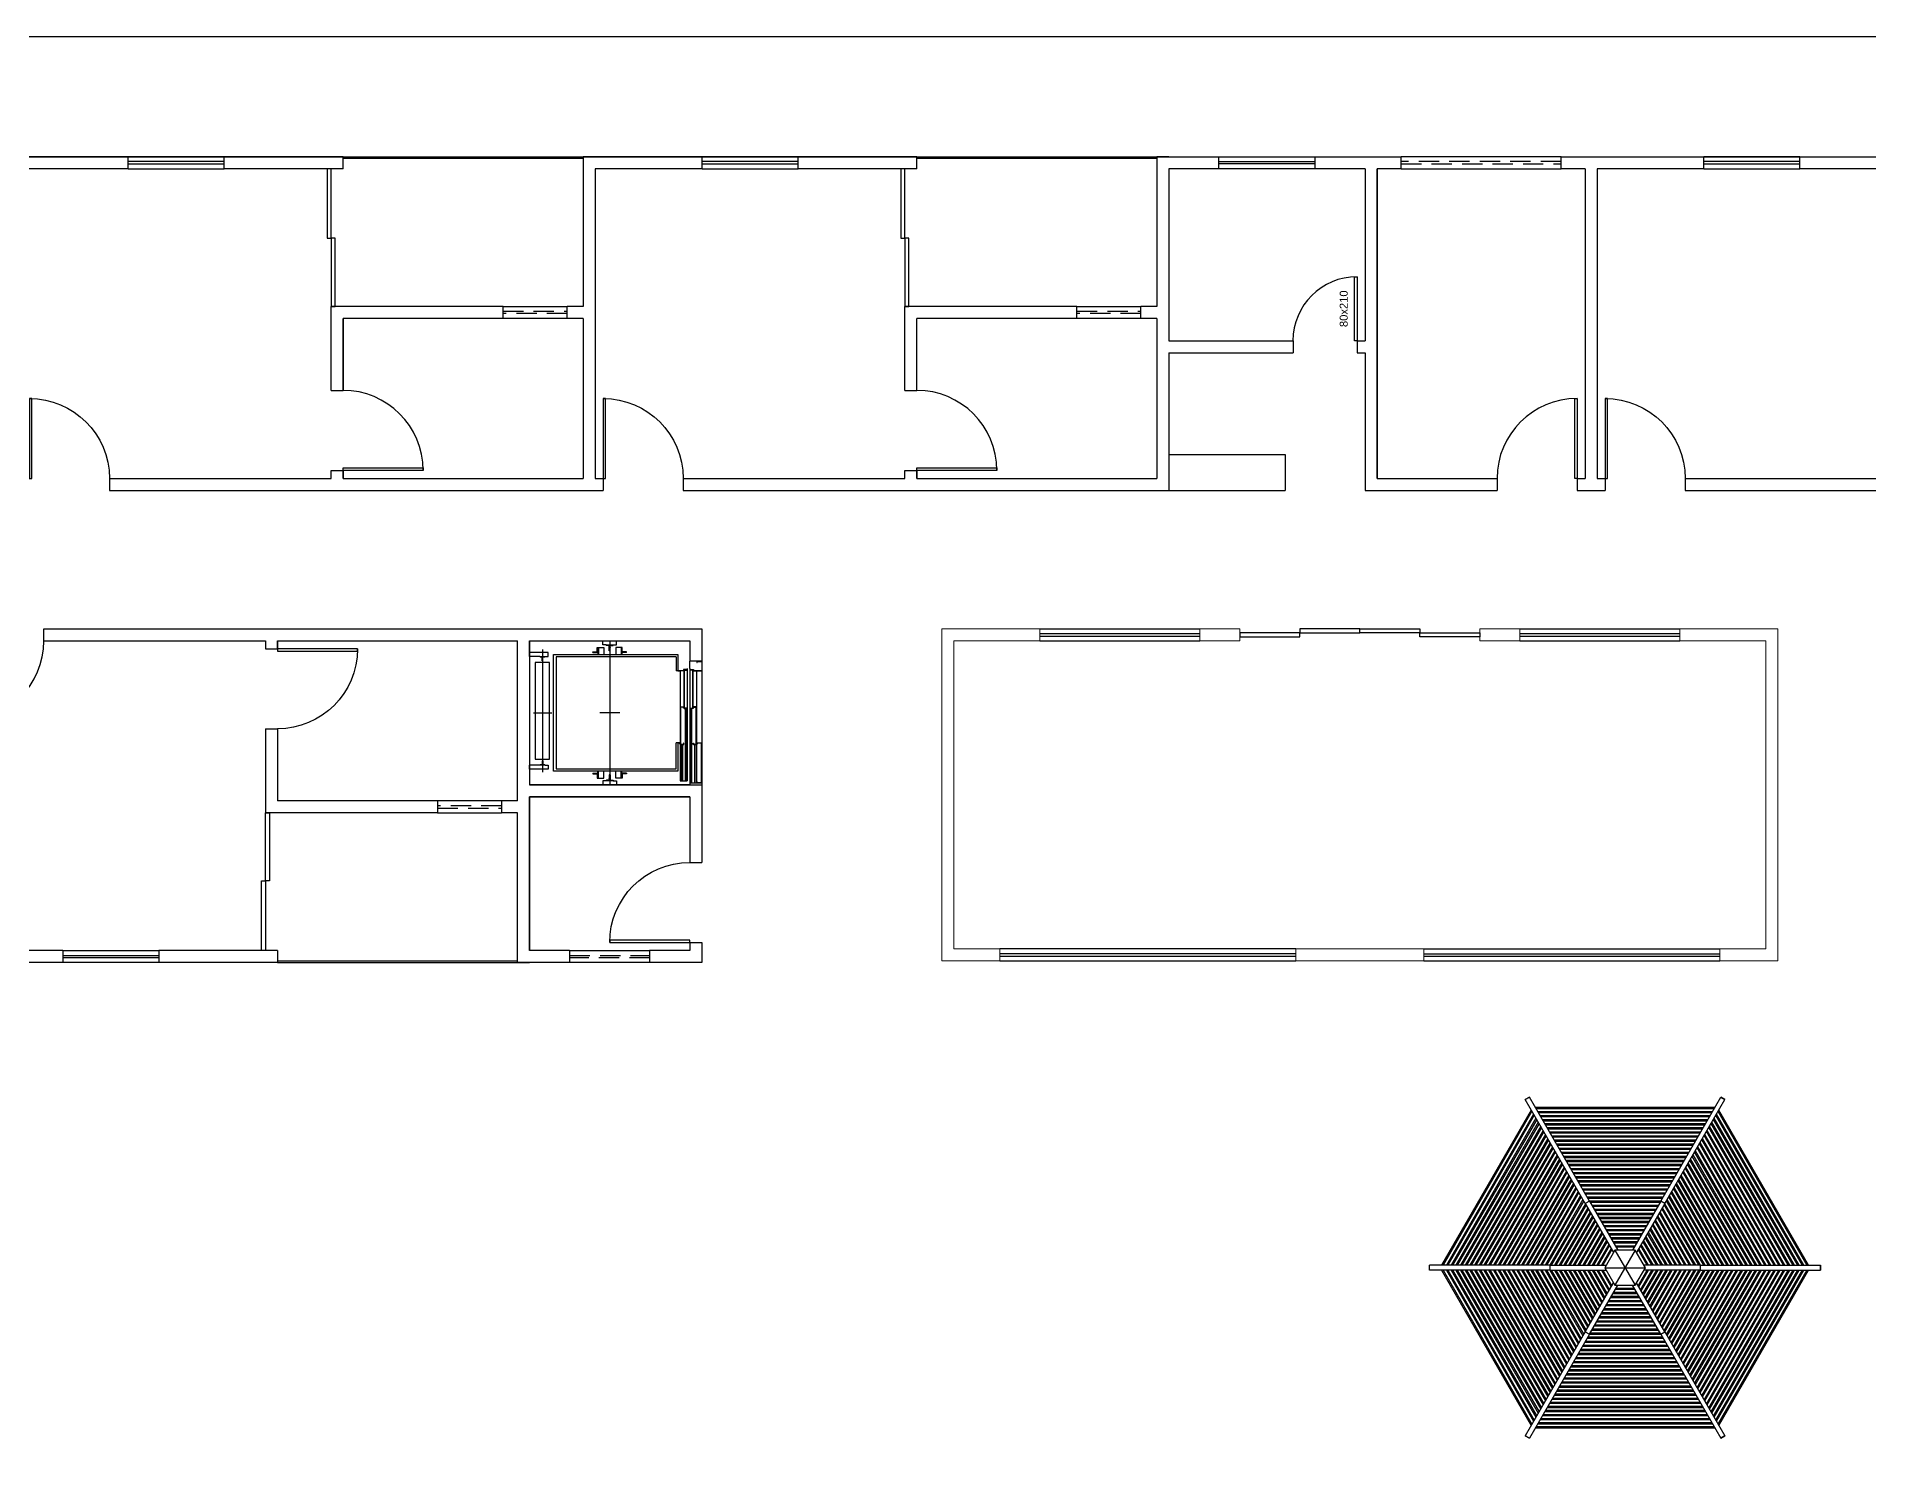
# Model space of a CAD drawing. Header units: centimetres. Extents: x 0 to 1311401, y -389375 to 85618.
# Drawn here: x 649801 to 652090, y -71863 to -70079 of the extents above; entities that cross this region are included whole.
import ezdxf
from ezdxf.enums import TextEntityAlignment as Align

# ---------------------------------------------------------------- set-up
doc = ezdxf.new("R2010")
doc.units = ezdxf.units.CM
doc.header["$LTSCALE"] = 4
for name, pattern in [('DASHED2', [9.525, 6.35, -3.175]), ('LTYPE_4', [112.5, 56.25, -56.25]), ('LTYPE_6', [168.75, 112.5, -28.125, 0, -28.125])]:
    doc.linetypes.add(name, pattern=pattern)
for name, color, linetype in [('0.1', 1, 'Continuous'), ('0.2', 2, 'Continuous'), ('0.6', 6, 'Continuous'), ('02-CONT', 2, 'Continuous'), ('08', 8, 'Continuous'), ('LIMITE-L', 7, 'Continuous')]:
    doc.layers.add(name, color=color, linetype=linetype)
doc.styles.add('2mm 1-50', font='arial.ttf', dxfattribs={"height": 0.1})

# ---------------------------------------------------------------- blocks, each defined once
blk = doc.blocks.new('1_00e-flat-4')
at = {"color": 1}
blk.add_arc((28.4, -52.3), 100, 90, 180, dxfattribs=at)
at = {"layer": '02-CONT'}
blk.add_lwpolyline([(28.4, -52.3), (25.4, -52.3), (25.4, 47.7), (28.4, 47.7)], close=True, dxfattribs=at)
blk = doc.blocks.new('80d')
blk.add_lwpolyline([(35.6, -13.7), (35.6, 66.3), (38.6, 66.3), (38.6, -13.7)], close=True)
at = {"color": 1}
blk.add_arc((38.6, -13.7), 80, 90, 180, dxfattribs=at)

msp = doc.modelspace()

# ---------------------------------------------------------------- linework, layer by layer
at = {"layer": '0.1'}
for p, q in [((650035.421, -70228.744), (649915.421, -70228.744)), ((649915.421, -70243.744), (650035.421, -70243.744)), ((650183.921, -70228.744), (650483.921, -70228.744)), ((650183.921, -70230.744), (650483.921, -70230.744)), ((650752.421, -70228.744), (650632.421, -70228.744)), ((650632.421, -70243.744), (650752.421, -70243.744)), ((650900.921, -70228.744), (651200.921, -70228.744)), ((650900.921, -70230.744), (651200.921, -70230.744)), ((651278.421, -70228.744), (651398.421, -70228.744)), ((651398.421, -70243.744), (651278.421, -70243.744)), ((651705.921, -70228.744), (651505.921, -70228.744)), ((651505.921, -70243.744), (651705.921, -70243.744)), ((652004.421, -70228.744), (651884.421, -70228.744)), ((651884.421, -70243.744), (652004.421, -70243.744)), ((650383.921, -70415.744), (650463.921, -70415.744)), ((651100.921, -70415.744), (651180.921, -70415.744)), ((650463.921, -70430.744), (650383.921, -70430.744)), ((651180.921, -70430.744), (651100.921, -70430.744)), ((651215.921, -70600.744), (651360.921, -70600.744)), ((651360.921, -70600.744), (651360.921, -70645.744)), ((651215.921, -70645.744), (651360.921, -70645.744)), ((651054.473, -70818.744), (651254.473, -70818.744)), ((651654.473, -70818.744), (651854.473, -70818.744)), ((651054.473, -70833.744), (651254.473, -70833.744)), ((651654.473, -70833.744), (651854.473, -70833.744)), ((650631.995, -70859.244), (650631.995, -71011.244)), ((650381.995, -71033.744), (650301.995, -71033.744)), ((650301.995, -71048.744), (650381.995, -71048.744)), ((649833.495, -71220.744), (649953.495, -71220.744)), ((650466.995, -71220.744), (650566.995, -71220.744)), ((651374.473, -71218.744), (651004.473, -71218.744)), ((651534.473, -71218.744), (651904.473, -71218.744)), ((649953.495, -71235.744), (649833.495, -71235.744)), ((650101.995, -71233.744), (650401.995, -71233.744)), ((650101.995, -71235.744), (650401.995, -71235.744)), ((650566.995, -71235.744), (650466.995, -71235.744)), ((651004.473, -71233.744), (651374.473, -71233.744)), ((651534.473, -71233.744), (651904.473, -71233.744)), ((651666.369, -71404.03), (651661.186, -71407.022)), ((651661.186, -71407.022), (651666.369, -71404.03)), ((651830.379, -71533.903), (651905.361, -71404.03)), ((651835.562, -71536.896), (651910.544, -71407.022)), ((651910.544, -71407.022), (651905.361, -71404.03)), ((651905.361, -71404.03), (651910.544, -71407.022)), ((651897.879, -71416.988), (651673.851, -71416.988)), ((651897.016, -71418.484), (651674.714, -71418.484)), ((652013.35, -71613.995), (651902.199, -71421.477)), ((652015.077, -71613.995), (651903.063, -71419.981))]:
    msp.add_line(p, q, dxfattribs=at)
at = {"layer": '0.1', "ltscale": 0.1}
for p, q in [((651736.168, -71536.896), (651661.186, -71407.022)), ((651741.351, -71533.903), (651666.369, -71404.03)), ((651668.667, -71419.981), (651556.653, -71613.995)), ((651669.531, -71421.477), (651558.38, -71613.995)), ((651671.604, -71425.068), (651562.527, -71613.995)), ((651672.468, -71426.564), (651564.255, -71613.995)), ((651674.542, -71430.156), (651568.402, -71613.995)), ((651675.406, -71431.652), (651570.129, -71613.995)), ((651677.479, -71435.243), (651574.276, -71613.995)), ((651678.343, -71436.739), (651576.004, -71613.995)), ((651894.942, -71422.076), (651676.788, -71422.076)), ((651894.078, -71423.572), (651677.652, -71423.572)), ((651892.005, -71427.163), (651679.725, -71427.163)), ((651891.141, -71428.659), (651680.589, -71428.659)), ((651889.068, -71432.25), (651682.662, -71432.25)), ((651888.204, -71433.747), (651683.526, -71433.747)), ((651886.131, -71437.338), (651685.599, -71437.338)), ((651995.726, -71613.995), (651893.387, -71436.739)), ((651997.454, -71613.995), (651894.251, -71435.243)), ((652001.601, -71613.995), (651896.324, -71431.652)), ((652003.328, -71613.995), (651897.188, -71430.156)), ((652007.475, -71613.995), (651899.262, -71426.564)), ((652009.203, -71613.995), (651900.126, -71425.068)), ((651680.416, -71440.33), (651580.151, -71613.995)), ((651681.28, -71441.827), (651581.878, -71613.995)), ((651683.353, -71445.418), (651586.025, -71613.995)), ((651684.217, -71446.914), (651587.753, -71613.995)), ((651686.291, -71450.505), (651591.899, -71613.995)), ((651687.154, -71452.002), (651593.627, -71613.995)), ((651689.228, -71455.593), (651597.774, -71613.995)), ((651690.092, -71457.089), (651599.502, -71613.995)), ((651885.267, -71438.834), (651686.463, -71438.834)), ((651883.193, -71442.425), (651688.537, -71442.425)), ((651882.329, -71443.922), (651689.401, -71443.922)), ((651880.256, -71447.513), (651691.474, -71447.513)), ((651879.392, -71449.009), (651692.338, -71449.009)), ((651877.319, -71452.6), (651694.411, -71452.6)), ((651876.455, -71454.096), (651695.275, -71454.096)), ((651874.382, -71457.688), (651697.348, -71457.688)), ((651873.518, -71459.184), (651698.212, -71459.184)), ((651972.228, -71613.995), (651881.638, -71457.089)), ((651973.956, -71613.995), (651882.502, -71455.593)), ((651978.103, -71613.995), (651884.576, -71452.002)), ((651979.831, -71613.995), (651885.439, -71450.505)), ((651983.977, -71613.995), (651887.513, -71446.914)), ((651985.705, -71613.995), (651888.377, -71445.418)), ((651989.852, -71613.995), (651890.45, -71441.827)), ((651991.58, -71613.995), (651891.314, -71440.33)), ((651692.165, -71460.68), (651603.648, -71613.995)), ((651693.029, -71462.176), (651605.376, -71613.995)), ((651695.102, -71465.768), (651609.523, -71613.995)), ((651695.966, -71467.264), (651611.251, -71613.995)), ((651698.039, -71470.855), (651615.397, -71613.995)), ((651698.903, -71472.351), (651617.125, -71613.995)), ((651700.977, -71475.942), (651621.272, -71613.995)), ((651701.841, -71477.439), (651622.999, -71613.995)), ((651703.914, -71481.03), (651627.146, -71613.995)), ((651704.778, -71482.526), (651628.874, -71613.995)), ((651871.444, -71462.775), (651700.286, -71462.775)), ((651870.581, -71464.271), (651701.149, -71464.271)), ((651868.507, -71467.862), (651703.223, -71467.862)), ((651867.643, -71469.359), (651704.087, -71469.359)), ((651865.57, -71472.95), (651706.16, -71472.95)), ((651864.706, -71474.446), (651707.024, -71474.446)), ((651862.633, -71478.037), (651709.097, -71478.037)), ((651861.769, -71479.534), (651709.961, -71479.534)), ((651859.696, -71483.125), (651712.034, -71483.125)), ((651942.856, -71613.995), (651866.952, -71482.526)), ((651944.584, -71613.995), (651867.816, -71481.03)), ((651948.731, -71613.995), (651869.889, -71477.439)), ((651950.458, -71613.995), (651870.753, -71475.942)), ((651954.605, -71613.995), (651872.827, -71472.351)), ((651956.333, -71613.995), (651873.691, -71470.855)), ((651960.479, -71613.995), (651875.764, -71467.264)), ((651962.207, -71613.995), (651876.628, -71465.768)), ((651966.354, -71613.995), (651878.701, -71462.176)), ((651968.082, -71613.995), (651879.565, -71460.68)), ((651706.851, -71486.117), (651633.021, -71613.995)), ((651707.715, -71487.614), (651634.748, -71613.995)), ((651709.788, -71491.205), (651638.895, -71613.995)), ((651710.652, -71492.701), (651640.623, -71613.995)), ((651712.726, -71496.292), (651644.77, -71613.995)), ((651713.589, -71497.788), (651646.497, -71613.995)), ((651715.663, -71501.38), (651650.644, -71613.995)), ((651716.527, -71502.876), (651652.372, -71613.995)), ((651858.832, -71484.621), (651712.898, -71484.621)), ((651856.758, -71488.212), (651714.972, -71488.212)), ((651855.894, -71489.708), (651715.836, -71489.708)), ((651853.821, -71493.3), (651717.909, -71493.3)), ((651852.957, -71494.796), (651718.773, -71494.796)), ((651850.884, -71498.387), (651720.846, -71498.387)), ((651850.02, -71499.883), (651721.71, -71499.883)), ((651847.947, -71503.474), (651723.783, -71503.474)), ((651847.083, -71504.971), (651724.647, -71504.971)), ((651919.358, -71613.995), (651855.203, -71502.876)), ((651921.086, -71613.995), (651856.067, -71501.38)), ((651925.233, -71613.995), (651858.141, -71497.788)), ((651926.96, -71613.995), (651859.004, -71496.292)), ((651931.107, -71613.995), (651861.078, -71492.701)), ((651932.835, -71613.995), (651861.942, -71491.205)), ((651936.982, -71613.995), (651864.015, -71487.614)), ((651938.709, -71613.995), (651864.879, -71486.117)), ((651718.6, -71506.467), (651656.518, -71613.995)), ((651719.464, -71507.963), (651658.246, -71613.995)), ((651721.537, -71511.554), (651662.393, -71613.995)), ((651722.401, -71513.051), (651664.121, -71613.995)), ((651724.475, -71516.642), (651668.267, -71613.995)), ((651725.338, -71518.138), (651669.995, -71613.995)), ((651727.412, -71521.729), (651674.142, -71613.995)), ((651728.276, -71523.226), (651675.87, -71613.995)), ((651730.349, -71526.817), (651680.016, -71613.995)), ((651731.213, -71528.313), (651681.744, -71613.995)), ((651845.009, -71508.562), (651726.721, -71508.562)), ((651844.145, -71510.058), (651727.585, -71510.058)), ((651842.072, -71513.649), (651729.658, -71513.649)), ((651841.208, -71515.146), (651730.522, -71515.146)), ((651839.135, -71518.737), (651732.595, -71518.737)), ((651838.271, -71520.233), (651733.459, -71520.233)), ((651836.198, -71523.824), (651735.532, -71523.824)), ((651835.334, -71525.32), (651736.396, -71525.32)), ((651833.26, -71528.912), (651738.47, -71528.912)), ((651889.986, -71613.995), (651840.517, -71528.313)), ((651891.714, -71613.995), (651841.381, -71526.817)), ((651895.86, -71613.995), (651843.454, -71523.226)), ((651897.588, -71613.995), (651844.318, -71521.729)), ((651901.735, -71613.995), (651846.392, -71518.138)), ((651903.463, -71613.995), (651847.255, -71516.642)), ((651907.609, -71613.995), (651849.329, -71513.051)), ((651909.337, -71613.995), (651850.193, -71511.554)), ((651913.484, -71613.995), (651852.266, -71507.963)), ((651915.212, -71613.995), (651853.13, -71506.467)), ((651733.286, -71531.904), (651685.891, -71613.995)), ((651734.15, -71533.4), (651687.619, -71613.995)), ((651736.223, -71536.992), (651691.765, -71613.995)), ((651737.087, -71538.488), (651693.493, -71613.995)), ((651739.161, -71542.079), (651697.64, -71613.995)), ((651740.025, -71543.575), (651699.367, -71613.995)), ((651742.098, -71547.166), (651703.514, -71613.995)), ((651742.962, -71548.663), (651705.242, -71613.995)), ((651741.351, -71533.903), (651736.168, -71536.896)), ((651736.168, -71536.896), (651771.47, -71598.041)), ((651832.397, -71530.408), (651739.333, -71530.408)), ((651741.351, -71533.903), (651776.654, -71595.048)), ((651830.323, -71533.999), (651741.407, -71533.999)), ((651829.459, -71535.495), (651742.271, -71535.495)), ((651827.386, -71539.086), (651744.344, -71539.086)), ((651826.522, -71540.583), (651745.208, -71540.583)), ((651824.449, -71544.174), (651747.281, -71544.174)), ((651823.585, -71545.67), (651748.145, -71545.67)), ((651821.512, -71549.261), (651750.218, -71549.261)), ((651820.648, -71550.758), (651751.082, -71550.758)), ((651830.379, -71533.903), (651795.076, -71595.048)), ((651835.562, -71536.896), (651800.26, -71598.041)), ((651866.488, -71613.995), (651828.768, -71548.663)), ((651868.216, -71613.995), (651829.632, -71547.166)), ((651835.562, -71536.896), (651830.379, -71533.903)), ((651872.363, -71613.995), (651831.705, -71543.575)), ((651874.09, -71613.995), (651832.569, -71542.079)), ((651878.237, -71613.995), (651834.643, -71538.488)), ((651879.965, -71613.995), (651835.507, -71536.992)), ((651884.111, -71613.995), (651837.58, -71533.4)), ((651885.839, -71613.995), (651838.444, -71531.904)), ((651745.035, -71552.254), (651709.389, -71613.995)), ((651745.899, -71553.75), (651711.116, -71613.995)), ((651747.972, -71557.341), (651715.263, -71613.995)), ((651748.836, -71558.838), (651716.991, -71613.995)), ((651750.91, -71562.429), (651721.137, -71613.995)), ((651751.773, -71563.925), (651722.865, -71613.995)), ((651753.847, -71567.516), (651727.012, -71613.995)), ((651754.711, -71569.012), (651728.74, -71613.995)), ((651756.784, -71572.604), (651732.886, -71613.995)), ((651757.648, -71574.1), (651734.614, -71613.995)), ((651818.574, -71554.349), (651753.156, -71554.349)), ((651817.71, -71555.845), (651754.02, -71555.845)), ((651815.637, -71559.436), (651756.093, -71559.436)), ((651814.773, -71560.932), (651756.957, -71560.932)), ((651812.7, -71564.524), (651759.03, -71564.524)), ((651811.836, -71566.02), (651759.894, -71566.02)), ((651809.763, -71569.611), (651761.967, -71569.611)), ((651808.899, -71571.107), (651762.831, -71571.107)), ((651806.825, -71574.698), (651764.905, -71574.698)), ((651837.116, -71613.995), (651814.082, -71574.1)), ((651838.844, -71613.995), (651814.946, -71572.604)), ((651842.99, -71613.995), (651817.019, -71569.012)), ((651844.718, -71613.995), (651817.883, -71567.516)), ((651848.865, -71613.995), (651819.957, -71563.925)), ((651850.593, -71613.995), (651820.82, -71562.429)), ((651854.739, -71613.995), (651822.894, -71558.838)), ((651856.467, -71613.995), (651823.758, -71557.341)), ((651860.614, -71613.995), (651825.831, -71553.75)), ((651862.341, -71613.995), (651826.695, -71552.254)), ((651759.721, -71577.691), (651738.761, -71613.995)), ((651760.585, -71579.187), (651740.489, -71613.995)), ((651762.658, -71582.778), (651744.635, -71613.995)), ((651763.522, -71584.275), (651746.363, -71613.995)), ((651765.596, -71587.866), (651750.51, -71613.995)), ((651766.46, -71589.362), (651752.238, -71613.995)), ((651768.533, -71592.953), (651756.384, -71613.995)), ((651769.397, -71594.45), (651758.112, -71613.995)), ((651773.198, -71595.048), (651760.531, -71616.988)), ((651805.962, -71576.195), (651765.768, -71576.195)), ((651803.888, -71579.786), (651767.842, -71579.786)), ((651803.024, -71581.282), (651768.706, -71581.282)), ((651800.951, -71584.873), (651770.779, -71584.873)), ((651800.087, -71586.37), (651771.643, -71586.37)), ((651798.532, -71595.048), (651773.198, -71595.048)), ((651773.198, -71595.048), (651798.532, -71638.928)), ((651798.532, -71595.048), (651773.198, -71638.928)), ((651798.014, -71589.961), (651773.716, -71589.961)), ((651797.15, -71591.457), (651774.58, -71591.457)), ((651811.199, -71616.988), (651798.532, -71595.048)), ((651813.618, -71613.995), (651802.333, -71594.45)), ((651815.346, -71613.995), (651803.197, -71592.953)), ((651819.492, -71613.995), (651805.27, -71589.362)), ((651821.22, -71613.995), (651806.134, -71587.866)), ((651825.367, -71613.995), (651808.208, -71584.275)), ((651827.095, -71613.995), (651809.072, -71582.778)), ((651831.241, -71613.995), (651811.145, -71579.187)), ((651832.969, -71613.995), (651812.009, -71577.691)), ((651691.654, -71613.995), (651541.69, -71613.995)), ((651541.69, -71619.981), (651541.69, -71613.995)), ((651691.654, -71619.981), (651541.69, -71619.981)), ((651556.653, -71619.981), (651668.667, -71813.995)), ((651558.38, -71619.981), (651669.531, -71812.499)), ((651562.527, -71619.981), (651671.604, -71808.908)), ((651564.255, -71619.981), (651672.468, -71807.412)), ((651568.402, -71619.981), (651674.542, -71803.821)), ((651570.129, -71619.981), (651675.406, -71802.324)), ((651574.276, -71619.981), (651677.479, -71798.733)), ((651576.004, -71619.981), (651678.343, -71797.237)), ((651580.151, -71619.981), (651680.416, -71793.646)), ((651581.878, -71619.981), (651681.28, -71792.149)), ((651586.025, -71619.981), (651683.353, -71788.558)), ((651587.753, -71619.981), (651684.217, -71787.062)), ((651591.899, -71619.981), (651686.291, -71783.471)), ((651593.627, -71619.981), (651687.154, -71781.975)), ((651597.774, -71619.981), (651689.228, -71778.383)), ((651599.502, -71619.981), (651690.092, -71776.887)), ((651603.648, -71619.981), (651692.165, -71773.296)), ((651605.376, -71619.981), (651693.029, -71771.8)), ((651609.523, -71619.981), (651695.102, -71768.209)), ((651611.251, -71619.981), (651695.966, -71766.712)), ((651615.397, -71619.981), (651698.039, -71763.121)), ((651617.125, -71619.981), (651698.903, -71761.625)), ((651621.272, -71619.981), (651700.977, -71758.034)), ((651622.999, -71619.981), (651701.841, -71756.537)), ((651627.146, -71619.981), (651703.914, -71752.946)), ((651628.874, -71619.981), (651704.778, -71751.45)), ((651633.021, -71619.981), (651706.851, -71747.859)), ((651634.748, -71619.981), (651707.715, -71746.363)), ((651638.895, -71619.981), (651709.788, -71742.771)), ((651640.623, -71619.981), (651710.652, -71741.275)), ((651644.77, -71619.981), (651712.726, -71737.684)), ((651646.497, -71619.981), (651713.589, -71736.188)), ((651650.644, -71619.981), (651715.663, -71732.597)), ((651652.372, -71619.981), (651716.527, -71731.1)), ((651656.518, -71619.981), (651718.6, -71727.509)), ((651658.246, -71619.981), (651719.464, -71726.013)), ((651662.393, -71619.981), (651721.537, -71722.422)), ((651664.121, -71619.981), (651722.401, -71720.925)), ((651668.267, -71619.981), (651724.475, -71717.334)), ((651669.995, -71619.981), (651725.338, -71715.838)), ((651674.142, -71619.981), (651727.412, -71712.247)), ((651675.87, -71619.981), (651728.276, -71710.751)), ((651680.016, -71619.981), (651730.349, -71707.159)), ((651681.744, -71619.981), (651731.213, -71705.663)), ((651685.891, -71619.981), (651733.286, -71702.072)), ((651687.619, -71619.981), (651734.15, -71700.576)), ((651691.654, -71613.995), (651762.259, -71613.995)), ((651691.654, -71613.995), (651691.654, -71619.981)), ((651691.654, -71619.981), (651762.259, -71619.981)), ((651691.765, -71619.981), (651736.223, -71696.985)), ((651693.493, -71619.981), (651737.087, -71695.488)), ((651697.64, -71619.981), (651739.161, -71691.897)), ((651699.367, -71619.981), (651740.025, -71690.401)), ((651703.514, -71619.981), (651742.098, -71686.81)), ((651705.242, -71619.981), (651742.962, -71685.313)), ((651709.389, -71619.981), (651745.035, -71681.722)), ((651711.116, -71619.981), (651745.899, -71680.226)), ((651715.263, -71619.981), (651747.972, -71676.635)), ((651716.991, -71619.981), (651748.836, -71675.139)), ((651721.137, -71619.981), (651750.91, -71671.547)), ((651722.865, -71619.981), (651751.773, -71670.051)), ((651727.012, -71619.981), (651753.847, -71666.46)), ((651728.74, -71619.981), (651754.711, -71664.964)), ((651732.886, -71619.981), (651756.784, -71661.373)), ((651734.614, -71619.981), (651757.648, -71659.876)), ((651738.761, -71619.981), (651759.721, -71656.285)), ((651740.489, -71619.981), (651760.585, -71654.789)), ((651744.635, -71619.981), (651762.658, -71651.198)), ((651746.363, -71619.981), (651763.522, -71649.701)), ((651750.51, -71619.981), (651765.596, -71646.11)), ((651752.238, -71619.981), (651766.46, -71644.614)), ((651756.384, -71619.981), (651768.533, -71641.023)), ((651758.112, -71619.981), (651769.397, -71639.527)), ((651760.531, -71616.988), (651773.198, -71638.928)), ((651760.531, -71616.988), (651811.199, -71616.988)), ((651798.532, -71638.928), (651811.199, -71616.988)), ((651802.333, -71639.527), (651813.618, -71619.981)), ((651803.197, -71641.023), (651815.346, -71619.981)), ((651805.27, -71644.614), (651819.492, -71619.981)), ((651806.134, -71646.11), (651821.22, -71619.981)), ((651808.208, -71649.701), (651825.367, -71619.981)), ((651809.072, -71651.198), (651827.095, -71619.981)), ((651880.076, -71613.995), (651809.471, -71613.995)), ((651880.076, -71619.981), (651809.471, -71619.981)), ((651811.145, -71654.789), (651831.241, -71619.981)), ((651812.009, -71656.285), (651832.969, -71619.981)), ((651814.082, -71659.876), (651837.116, -71619.981)), ((651814.946, -71661.373), (651838.844, -71619.981)), ((651817.019, -71664.964), (651842.99, -71619.981)), ((651817.883, -71666.46), (651844.718, -71619.981)), ((651819.957, -71670.051), (651848.865, -71619.981)), ((651820.82, -71671.547), (651850.593, -71619.981)), ((651822.894, -71675.139), (651854.739, -71619.981)), ((651823.758, -71676.635), (651856.467, -71619.981)), ((651825.831, -71680.226), (651860.614, -71619.981)), ((651826.695, -71681.722), (651862.341, -71619.981)), ((651828.768, -71685.313), (651866.488, -71619.981)), ((651829.632, -71686.81), (651868.216, -71619.981)), ((651831.705, -71690.401), (651872.363, -71619.981)), ((651832.569, -71691.897), (651874.09, -71619.981)), ((651834.643, -71695.488), (651878.237, -71619.981)), ((651835.507, -71696.985), (651879.965, -71619.981)), ((651837.58, -71700.576), (651884.111, -71619.981)), ((651838.444, -71702.072), (651885.839, -71619.981)), ((651840.517, -71705.663), (651889.986, -71619.981)), ((651841.381, -71707.159), (651891.714, -71619.981)), ((651843.454, -71710.751), (651895.86, -71619.981)), ((651844.318, -71712.247), (651897.588, -71619.981)), ((651846.392, -71715.838), (651901.735, -71619.981)), ((651847.255, -71717.334), (651903.463, -71619.981)), ((651849.329, -71720.925), (651907.609, -71619.981)), ((651850.193, -71722.422), (651909.337, -71619.981)), ((651852.266, -71726.013), (651913.484, -71619.981)), ((651853.13, -71727.509), (651915.212, -71619.981)), ((651855.203, -71731.1), (651919.358, -71619.981)), ((651856.067, -71732.597), (651921.086, -71619.981)), ((651858.141, -71736.188), (651925.233, -71619.981)), ((651859.004, -71737.684), (651926.96, -71619.981)), ((651861.078, -71741.275), (651931.107, -71619.981)), ((651861.942, -71742.771), (651932.835, -71619.981)), ((651864.015, -71746.363), (651936.982, -71619.981)), ((651864.879, -71747.859), (651938.709, -71619.981)), ((651866.952, -71751.45), (651942.856, -71619.981)), ((651867.816, -71752.946), (651944.584, -71619.981)), ((651869.889, -71756.537), (651948.731, -71619.981)), ((651870.753, -71758.034), (651950.458, -71619.981)), ((651872.827, -71761.625), (651954.605, -71619.981)), ((651873.691, -71763.121), (651956.333, -71619.981)), ((651875.764, -71766.712), (651960.479, -71619.981)), ((651876.628, -71768.209), (651962.207, -71619.981)), ((651878.701, -71771.8), (651966.354, -71619.981)), ((651879.565, -71773.296), (651968.082, -71619.981)), ((651880.076, -71613.995), (652030.04, -71613.995)), ((651880.076, -71619.981), (651880.076, -71613.995)), ((651880.076, -71619.981), (652030.04, -71619.981)), ((651881.638, -71776.887), (651972.228, -71619.981)), ((651882.502, -71778.383), (651973.956, -71619.981)), ((651884.576, -71781.975), (651978.103, -71619.981)), ((651885.439, -71783.471), (651979.831, -71619.981)), ((651887.513, -71787.062), (651983.977, -71619.981)), ((651888.377, -71788.558), (651985.705, -71619.981)), ((651890.45, -71792.149), (651989.852, -71619.981)), ((651891.314, -71793.646), (651991.58, -71619.981)), ((651893.387, -71797.237), (651995.726, -71619.981)), ((651894.251, -71798.733), (651997.454, -71619.981)), ((651896.324, -71802.324), (652001.601, -71619.981)), ((651897.188, -71803.821), (652003.328, -71619.981)), ((651899.262, -71807.412), (652007.475, -71619.981)), ((651900.126, -71808.908), (652009.203, -71619.981)), ((651902.199, -71812.499), (652013.35, -71619.981)), ((651903.063, -71813.995), (652015.077, -71619.981)), ((652030.04, -71619.981), (652030.04, -71613.995)), ((652030.04, -71613.995), (652030.04, -71619.981)), ((651736.168, -71697.081), (651771.47, -71635.935)), ((651741.351, -71700.073), (651776.654, -71638.928)), ((651773.198, -71638.928), (651798.532, -71638.928)), ((651774.58, -71642.519), (651797.15, -71642.519)), ((651830.379, -71700.073), (651795.076, -71638.928)), ((651835.562, -71697.081), (651800.26, -71635.935)), ((651761.967, -71664.365), (651809.763, -71664.365)), ((651762.831, -71662.869), (651808.899, -71662.869)), ((651764.905, -71659.278), (651806.825, -71659.278)), ((651765.768, -71657.781), (651805.962, -71657.781)), ((651767.842, -71654.19), (651803.888, -71654.19)), ((651768.706, -71652.694), (651803.024, -71652.694)), ((651770.779, -71649.103), (651800.951, -71649.103)), ((651771.643, -71647.607), (651800.087, -71647.607)), ((651773.716, -71644.015), (651798.014, -71644.015)), ((651748.145, -71688.306), (651823.585, -71688.306)), ((651750.218, -71684.715), (651821.512, -71684.715)), ((651751.082, -71683.219), (651820.648, -71683.219)), ((651753.156, -71679.627), (651818.574, -71679.627)), ((651754.02, -71678.131), (651817.71, -71678.131)), ((651756.093, -71674.54), (651815.637, -71674.54)), ((651756.957, -71673.044), (651814.773, -71673.044)), ((651759.03, -71669.453), (651812.7, -71669.453)), ((651759.894, -71667.956), (651811.836, -71667.956)), ((651736.168, -71697.081), (651661.186, -71826.954)), ((651741.351, -71700.073), (651666.369, -71829.946)), ((651735.532, -71710.152), (651836.198, -71710.152)), ((651736.168, -71697.081), (651741.351, -71700.073)), ((651736.396, -71708.656), (651835.334, -71708.656)), ((651738.47, -71705.065), (651833.26, -71705.065)), ((651739.333, -71703.568), (651832.397, -71703.568)), ((651741.407, -71699.977), (651830.323, -71699.977)), ((651742.271, -71698.481), (651829.459, -71698.481)), ((651744.344, -71694.89), (651827.386, -71694.89)), ((651745.208, -71693.393), (651826.522, -71693.393)), ((651747.281, -71689.802), (651824.449, -71689.802)), ((651830.379, -71700.073), (651835.562, -71697.081)), ((651830.379, -71700.073), (651905.361, -71829.946)), ((651835.562, -71697.081), (651910.544, -71826.954)), ((651721.71, -71734.093), (651850.02, -71734.093)), ((651723.783, -71730.502), (651847.947, -71730.502)), ((651724.647, -71729.005), (651847.083, -71729.005)), ((651726.721, -71725.414), (651845.009, -71725.414)), ((651727.585, -71723.918), (651844.145, -71723.918)), ((651729.658, -71720.327), (651842.072, -71720.327)), ((651730.522, -71718.831), (651841.208, -71718.831)), ((651732.595, -71715.24), (651839.135, -71715.24)), ((651733.459, -71713.743), (651838.271, -71713.743)), ((651709.097, -71755.939), (651862.633, -71755.939)), ((651709.961, -71754.443), (651861.769, -71754.443)), ((651712.034, -71750.852), (651859.696, -71750.852)), ((651712.898, -71749.355), (651858.832, -71749.355)), ((651714.972, -71745.764), (651856.758, -71745.764)), ((651715.836, -71744.268), (651855.894, -71744.268)), ((651717.909, -71740.677), (651853.821, -71740.677)), ((651718.773, -71739.18), (651852.957, -71739.18)), ((651720.846, -71735.589), (651850.884, -71735.589)), ((651695.275, -71779.88), (651876.455, -71779.88)), ((651697.348, -71776.289), (651874.382, -71776.289)), ((651698.212, -71774.792), (651873.518, -71774.792)), ((651700.286, -71771.201), (651871.444, -71771.201)), ((651701.149, -71769.705), (651870.581, -71769.705)), ((651703.223, -71766.114), (651868.507, -71766.114)), ((651704.087, -71764.617), (651867.643, -71764.617)), ((651706.16, -71761.026), (651865.57, -71761.026)), ((651707.024, -71759.53), (651864.706, -71759.53)), ((651682.662, -71801.726), (651889.068, -71801.726)), ((651683.526, -71800.229), (651888.204, -71800.229)), ((651685.599, -71796.638), (651886.131, -71796.638)), ((651686.463, -71795.142), (651885.267, -71795.142)), ((651688.537, -71791.551), (651883.193, -71791.551)), ((651689.401, -71790.055), (651882.329, -71790.055)), ((651691.474, -71786.464), (651880.256, -71786.464)), ((651692.338, -71784.967), (651879.392, -71784.967)), ((651694.411, -71781.376), (651877.319, -71781.376)), ((651673.851, -71816.988), (651897.879, -71816.988)), ((651674.714, -71815.492), (651897.016, -71815.492)), ((651676.788, -71811.901), (651894.942, -71811.901)), ((651677.652, -71810.404), (651894.078, -71810.404)), ((651679.725, -71806.813), (651892.005, -71806.813)), ((651680.589, -71805.317), (651891.141, -71805.317)), ((651666.369, -71829.946), (651661.186, -71826.954)), ((651661.186, -71826.954), (651666.369, -71829.946)), ((651905.361, -71829.946), (651910.544, -71826.954)), ((651910.544, -71826.954), (651905.361, -71829.946))]:
    msp.add_line(p, q, dxfattribs=at)
at = {"layer": '0.2'}
for p, q in [((650035.421, -70234.744), (649915.421, -70234.744)), ((649915.421, -70237.744), (650035.421, -70237.744)), ((650752.421, -70234.744), (650632.421, -70234.744)), ((650632.421, -70237.744), (650752.421, -70237.744)), ((651278.421, -70234.744), (651398.421, -70234.744)), ((651398.421, -70237.744), (651278.421, -70237.744)), ((652004.421, -70234.744), (651884.421, -70234.744)), ((651884.421, -70237.744), (652004.421, -70237.744)), ((651054.473, -70824.744), (651254.473, -70824.744)), ((651054.473, -70827.744), (651254.473, -70827.744)), ((651654.473, -70824.744), (651854.473, -70824.744)), ((651654.473, -70827.744), (651854.473, -70827.744)), ((649833.495, -71226.744), (649953.495, -71226.744)), ((649953.495, -71229.744), (649833.495, -71229.744)), ((651374.473, -71224.744), (651004.473, -71224.744)), ((651004.473, -71227.744), (651374.473, -71227.744)), ((651534.473, -71224.744), (651904.473, -71224.744)), ((651534.473, -71227.744), (651904.473, -71227.744))]:
    msp.add_line(p, q, dxfattribs=at)
at = {"layer": '0.2', "linetype": 'DASHED2'}
for p, q in [((651705.921, -70234.744), (651505.921, -70234.744)), ((651505.921, -70237.744), (651705.921, -70237.744)), ((650383.921, -70421.744), (650463.921, -70421.744)), ((650463.921, -70424.744), (650383.921, -70424.744)), ((651100.921, -70421.744), (651180.921, -70421.744)), ((651180.921, -70424.744), (651100.921, -70424.744)), ((650381.995, -71039.744), (650301.995, -71039.744)), ((650301.995, -71042.744), (650381.995, -71042.744)), ((650466.995, -71226.744), (650566.995, -71226.744)), ((650566.995, -71229.744), (650466.995, -71229.744))]:
    msp.add_line(p, q, dxfattribs=at)
at = {"layer": '0.2'}
for points in [[(650163.921, -70330.744), (650168.921, -70330.744), (650168.921, -70243.744), (650163.921, -70243.744)], [(650880.921, -70330.744), (650885.921, -70330.744), (650885.921, -70243.744), (650880.921, -70243.744)], [(650168.921, -70415.744), (650173.921, -70415.744), (650173.921, -70330.744), (650168.921, -70330.744)], [(650885.921, -70415.744), (650890.921, -70415.744), (650890.921, -70330.744), (650885.921, -70330.744)], [(651379.473, -70823.744), (651454.473, -70823.744), (651454.473, -70818.744), (651379.473, -70818.744)], [(651529.473, -70823.744), (651454.473, -70823.744), (651454.473, -70818.744), (651529.473, -70818.744)], [(651304.473, -70828.744), (651379.473, -70828.744), (651379.473, -70823.744), (651304.473, -70823.744)], [(651604.473, -70828.744), (651529.473, -70828.744), (651529.473, -70823.744), (651604.473, -70823.744)], [(650086.995, -71048.744), (650091.995, -71048.744), (650091.995, -71133.744), (650086.995, -71133.744)], [(650081.995, -71133.744), (650086.995, -71133.744), (650086.995, -71220.744), (650081.995, -71220.744)]]:
    msp.add_lwpolyline(points, close=True, dxfattribs=at)
at = {"layer": '0.6'}
for p, q in [((649915.421, -70243.744), (649915.421, -70228.744)), ((650035.421, -70243.744), (650035.421, -70228.744)), ((650632.421, -70243.744), (650632.421, -70228.744)), ((650752.421, -70243.744), (650752.421, -70228.744)), ((651278.421, -70243.744), (651278.421, -70228.744)), ((651398.421, -70243.744), (651398.421, -70228.744)), ((651505.921, -70243.744), (651505.921, -70228.744)), ((651705.921, -70243.744), (651705.921, -70228.744)), ((651884.421, -70243.744), (651884.421, -70228.744)), ((652004.421, -70243.744), (652004.421, -70228.744)), ((650383.921, -70430.744), (650383.921, -70415.744)), ((650463.921, -70430.744), (650463.921, -70415.744)), ((651100.921, -70430.744), (651100.921, -70415.744)), ((651180.921, -70430.744), (651180.921, -70415.744)), ((651215.921, -70458.744), (651370.921, -70458.744)), ((651215.921, -70473.744), (651370.921, -70473.744)), ((651370.921, -70458.744), (651370.921, -70473.744)), ((651450.921, -70458.744), (651450.921, -70473.744)), ((651450.921, -70458.744), (651460.921, -70458.744)), ((651450.921, -70473.744), (651460.921, -70473.744)), ((650168.921, -70520.744), (650183.921, -70520.744)), ((650885.921, -70520.744), (650900.921, -70520.744)), ((649891.921, -70630.744), (649891.921, -70645.744)), ((650168.921, -70620.744), (650183.921, -70620.744)), ((650508.921, -70630.744), (650508.921, -70645.744)), ((650608.921, -70630.744), (650608.921, -70645.744)), ((650885.921, -70620.744), (650900.921, -70620.744)), ((651625.921, -70630.744), (651625.921, -70645.744)), ((651725.921, -70630.744), (651725.921, -70645.744)), ((651760.921, -70630.744), (651760.921, -70645.744)), ((651860.921, -70630.744), (651860.921, -70645.744)), ((649809.995, -70833.744), (649809.995, -70818.744)), ((650416.995, -70833.744), (650416.995, -71013.744)), ((650086.995, -70843.744), (650101.995, -70843.744)), ((650086.995, -70943.744), (650101.995, -70943.744)), ((650301.995, -71033.744), (650301.995, -71048.744)), ((650381.995, -71033.744), (650381.995, -71048.744)), ((650416.995, -71028.744), (650416.995, -71220.744)), ((650616.995, -71110.744), (650631.995, -71110.744)), ((649833.495, -71220.744), (649833.495, -71235.744)), ((649953.495, -71220.744), (649953.495, -71235.744)), ((650466.995, -71220.744), (650466.995, -71235.744)), ((650566.995, -71220.744), (650566.995, -71235.744)), ((650616.995, -71210.744), (650631.995, -71210.744)), ((650401.995, -71235.744), (650416.995, -71235.744))]:
    msp.add_line(p, q, dxfattribs=at)
at = {"layer": '0.6', "lineweight": 9}
for p, q in [((651054.473, -70818.744), (651054.473, -70833.744)), ((651254.473, -70818.744), (651254.473, -70833.744)), ((651304.473, -70818.744), (651304.473, -70833.744)), ((651604.473, -70818.744), (651604.473, -70833.744)), ((651654.473, -70818.744), (651654.473, -70833.744)), ((651854.473, -70818.744), (651854.473, -70833.744)), ((651004.473, -71218.744), (651004.473, -71233.744)), ((651374.473, -71218.744), (651374.473, -71233.744)), ((651534.473, -71218.744), (651534.473, -71233.744)), ((651904.473, -71218.744), (651904.473, -71233.744))]:
    msp.add_line(p, q, dxfattribs=at)
at = {"layer": '0.6'}
for points in [[(649049.921, -70228.744), (651278.421, -70228.744)], [(649915.421, -70228.744), (649766.921, -70228.744), (649766.921, -70415.744)], [(649915.421, -70243.744), (649781.921, -70243.744), (649781.921, -70630.744), (649791.921, -70630.744)], [(650183.921, -70243.744), (650183.921, -70228.744), (650035.421, -70228.744)], [(650183.921, -70243.744), (650035.421, -70243.744)], [(650632.421, -70228.744), (650483.921, -70228.744), (650483.921, -70415.744)], [(650632.421, -70243.744), (650498.921, -70243.744), (650498.921, -70630.744), (650508.921, -70630.744)], [(650900.921, -70243.744), (650900.921, -70228.744), (650752.421, -70228.744)], [(650900.921, -70243.744), (650752.421, -70243.744)], [(651200.921, -70228.744), (651200.921, -70415.744)], [(651215.921, -70228.744), (651200.921, -70228.744), (651200.921, -70230.744)], [(651278.421, -70243.744), (651215.921, -70243.744), (651215.921, -70458.744)], [(651398.421, -70228.744), (651505.921, -70228.744)], [(651460.921, -70243.744), (651398.421, -70243.744)], [(651460.921, -70243.744), (651460.921, -70458.744)], [(651475.921, -70630.744), (651475.921, -70243.744)], [(651505.921, -70243.744), (651475.921, -70243.744), (651475.921, -70630.744), (651625.921, -70630.744)], [(651705.921, -70228.744), (653901.921, -70228.744)], [(651735.921, -70243.744), (651705.921, -70243.744)], [(651735.921, -70243.744), (651735.921, -70630.744)], [(651884.421, -70243.744), (651750.921, -70243.744), (651750.921, -70630.744), (651760.921, -70630.744)], [(652152.921, -70243.744), (652004.421, -70243.744)], [(650168.921, -70520.744), (650168.921, -70415.744)], [(650383.921, -70415.744), (650183.921, -70415.744), (650168.921, -70415.744)], [(650183.921, -70415.744), (650183.921, -70415.744)], [(650483.921, -70415.744), (650463.921, -70415.744)], [(650885.921, -70520.744), (650885.921, -70415.744)], [(651100.921, -70415.744), (650900.921, -70415.744), (650885.921, -70415.744)], [(650900.921, -70415.744), (650900.921, -70415.744)], [(651200.921, -70415.744), (651180.921, -70415.744)], [(650183.921, -70520.744), (650183.921, -70430.744)], [(650383.921, -70430.744), (650183.921, -70430.744), (650183.921, -70520.744)], [(650483.921, -70430.744), (650463.921, -70430.744)], [(650483.921, -70430.744), (650483.921, -70630.744)], [(650900.921, -70520.744), (650900.921, -70430.744)], [(651100.921, -70430.744), (650900.921, -70430.744)], [(651200.921, -70430.744), (651180.921, -70430.744)], [(651200.921, -70430.744), (651200.921, -70630.744)], [(651215.921, -70473.744), (651215.921, -70645.744)], [(651460.921, -70473.744), (651460.921, -70645.744)], [(649891.921, -70630.744), (650168.921, -70630.744), (650168.921, -70620.744)], [(650183.921, -70630.744), (650183.921, -70620.744)], [(650183.921, -70620.744), (650183.921, -70630.744), (650483.921, -70630.744)], [(650608.921, -70630.744), (650885.921, -70630.744), (650885.921, -70620.744)], [(650900.921, -70630.744), (650900.921, -70620.744)], [(650900.921, -70620.744), (650900.921, -70630.744), (651200.921, -70630.744)], [(651725.921, -70630.744), (651735.921, -70630.744)], [(651860.921, -70630.744), (652137.921, -70630.744), (652137.921, -70620.744)], [(649891.921, -70645.744), (650183.921, -70645.744)], [(650168.921, -70645.744), (650498.921, -70645.744)], [(650483.921, -70645.744), (650508.921, -70645.744)], [(650608.921, -70645.744), (650900.921, -70645.744)], [(650885.921, -70645.744), (651215.921, -70645.744)], [(651200.921, -70645.744), (651215.921, -70645.744)], [(651460.921, -70645.744), (651625.921, -70645.744)], [(651725.921, -70645.744), (651750.921, -70645.744)], [(651735.921, -70645.744), (651760.921, -70645.744)], [(651860.921, -70645.744), (652152.921, -70645.744)], [(649809.995, -70818.744), (650101.995, -70818.744)], [(650086.995, -70818.744), (650416.995, -70818.744)], [(650401.995, -70818.744), (650631.995, -70818.744), (650631.995, -70859.244)], [(649833.495, -71220.744), (649699.995, -71220.744), (649699.995, -70833.744), (649709.995, -70833.744)], [(649809.995, -70833.744), (650086.995, -70833.744), (650086.995, -70843.744)], [(650101.995, -70833.744), (650101.995, -70843.744)], [(650101.995, -70843.744), (650101.995, -70833.744), (650401.995, -70833.744)], [(650401.995, -71033.744), (650401.995, -70833.744)], [(650401.995, -71028.744), (650401.995, -70833.744)], [(650416.995, -70833.744), (650416.995, -71013.744)], [(650416.995, -70853.344), (650416.995, -70833.744), (650616.995, -70833.744), (650616.995, -70859.244)], [(650086.995, -70943.744), (650086.995, -71048.744)], [(650101.995, -70943.744), (650101.995, -71033.744)], [(650416.995, -70994.144), (650416.995, -70989.144)], [(650616.995, -71011.244), (650616.995, -71013.744), (650416.995, -71013.744)], [(650416.995, -71013.744), (650631.995, -71013.744), (650631.995, -71110.744)], [(650631.995, -71011.244), (650631.995, -71028.744)], [(650301.995, -71033.744), (650101.995, -71033.744)], [(650401.995, -71033.744), (650381.995, -71033.744)], [(650416.995, -71028.744), (650416.995, -71048.744)], [(650616.995, -71028.744), (650416.995, -71028.744)], [(650466.995, -71220.744), (650416.995, -71220.744), (650416.995, -71028.744), (650616.995, -71028.744), (650616.995, -71110.744)], [(649833.495, -71235.744), (649684.995, -71235.744), (649684.995, -71048.744)], [(650301.995, -71048.744), (650101.995, -71048.744), (650086.995, -71048.744)], [(650101.995, -71048.744), (650101.995, -71048.744)], [(650401.995, -71048.744), (650381.995, -71048.744)], [(650401.995, -71235.744), (650401.995, -71048.744)], [(650466.995, -71235.744), (650401.995, -71235.744), (650401.995, -71048.744)], [(650101.995, -71220.744), (649953.495, -71220.744)], [(650101.995, -71220.744), (650101.995, -71235.744), (649953.495, -71235.744)], [(650616.995, -71210.744), (650616.995, -71220.744), (650566.995, -71220.744)], [(650631.995, -71210.744), (650631.995, -71235.744), (650566.995, -71235.744)]]:
    msp.add_lwpolyline(points, dxfattribs=at)
at = {"layer": '0.6', "lineweight": 9}
for points in [[(651004.473, -71233.744), (650931.995, -71233.744), (650931.995, -70818.744), (651054.473, -70818.744)], [(651254.473, -70818.744), (651304.473, -70818.744)], [(651604.473, -70818.744), (651654.473, -70818.744)], [(651854.473, -70818.744), (651976.952, -70818.744), (651976.952, -71233.744), (651904.473, -71233.744)], [(651004.473, -71218.744), (650946.995, -71218.744), (650946.995, -70833.744), (651054.473, -70833.744)], [(651254.473, -70833.744), (651304.473, -70833.744)], [(651604.473, -70833.744), (651654.473, -70833.744)], [(651854.473, -70833.744), (651961.952, -70833.744), (651961.952, -71218.744), (651904.473, -71218.744)], [(651534.473, -71218.744), (651374.473, -71218.744)], [(651534.473, -71233.744), (651374.473, -71233.744)]]:
    msp.add_lwpolyline(points, dxfattribs=at)
at = {"layer": '08', "color": 253}
for p, q in [((650501.449, -70842.244), (650509.549, -70842.244)), ((650501.449, -70847.644), (650501.449, -70842.244)), ((650502.049, -70848.244), (650502.049, -70842.244)), ((650508.549, -70838.744), (650508.549, -70833.744)), ((650512.549, -70838.744), (650508.549, -70838.744)), ((650509.549, -70842.244), (650509.549, -70848.244)), ((650512.549, -70838.744), (650512.549, -70839.194)), ((650512.549, -70838.744), (650517.049, -70838.744)), ((650512.898, -70839.561), (650512.549, -70839.194)), ((650516.249, -70839.727), (650512.898, -70839.561)), ((650516.599, -70840.094), (650516.249, -70839.727)), ((650516.599, -70841.694), (650516.249, -70842.044)), ((650516.249, -70846.244), (650516.249, -70842.044)), ((650516.599, -70841.694), (650516.599, -70840.094)), ((650517.049, -70838.744), (650521.549, -70838.744)), ((650517.848, -70839.727), (650517.499, -70840.094)), ((650517.499, -70841.694), (650517.499, -70840.094)), ((650517.499, -70841.694), (650517.849, -70842.044)), ((650517.848, -70839.727), (650521.199, -70839.561)), ((650517.849, -70846.244), (650517.849, -70842.044)), ((650521.199, -70839.561), (650521.549, -70839.194)), ((650521.549, -70838.744), (650521.549, -70839.194)), ((650521.549, -70838.744), (650525.549, -70838.744)), ((650524.549, -70842.244), (650524.549, -70848.244)), ((650532.649, -70842.244), (650524.549, -70842.244)), ((650525.549, -70838.744), (650525.549, -70833.744)), ((650532.049, -70848.244), (650532.049, -70842.244)), ((650532.649, -70847.644), (650532.649, -70842.244)), ((650440.245, -70848.344), (650416.995, -70848.344)), ((650429.745, -70853.344), (650416.995, -70853.344)), ((650423.995, -70860.744), (650423.995, -70981.744)), ((650441.995, -70860.744), (650423.995, -70860.744)), ((650430.145, -70853.744), (650429.745, -70853.344)), ((650429.745, -70853.344), (650436.245, -70853.344)), ((650430.145, -70853.744), (650432.795, -70853.744)), ((650432.795, -70855.044), (650432.595, -70855.244)), ((650432.595, -70858.744), (650432.595, -70855.244)), ((650432.595, -70858.744), (650433.395, -70858.744)), ((650432.795, -70855.044), (650432.795, -70853.744)), ((650433.195, -70853.744), (650435.845, -70853.744)), ((650433.195, -70855.044), (650433.195, -70853.744)), ((650433.395, -70855.244), (650433.195, -70855.044)), ((650433.395, -70858.744), (650433.395, -70855.244)), ((650435.845, -70853.744), (650436.245, -70853.344)), ((650436.245, -70853.344), (650440.245, -70853.344)), ((650440.245, -70853.344), (650440.245, -70848.344)), ((650441.995, -70981.744), (650441.995, -70860.744)), ((650446.995, -70850.744), (650601.995, -70850.744)), ((650446.995, -70996.744), (650446.995, -70850.744)), ((650449.995, -70853.744), (650449.995, -70993.744)), ((650599.995, -70853.744), (650449.995, -70853.744)), ((650496.049, -70847.644), (650501.449, -70847.644)), ((650496.049, -70848.244), (650496.049, -70847.644)), ((650496.049, -70848.244), (650502.049, -70848.244)), ((650502.049, -70848.244), (650502.049, -70850.744)), ((650509.549, -70848.244), (650509.549, -70850.744)), ((650517.049, -70846.244), (650516.249, -70846.244)), ((650517.049, -70846.244), (650517.849, -70846.244)), ((650524.549, -70848.244), (650524.549, -70850.744)), ((650538.049, -70848.244), (650532.049, -70848.244)), ((650532.049, -70848.244), (650532.049, -70850.744)), ((650538.049, -70847.644), (650532.649, -70847.644)), ((650538.049, -70848.244), (650538.049, -70847.644)), ((650599.995, -70853.744), (650599.995, -70871.244)), ((650601.995, -70850.744), (650601.995, -70871.044)), ((650625.995, -70859.244), (650616.995, -70859.244)), ((650631.995, -70859.244), (650616.995, -70859.244)), ((650616.995, -70868.244), (650616.995, -70859.244)), ((650625.995, -70859.244), (650625.995, -70860.744)), ((650631.995, -70859.244), (650625.995, -70859.244)), ((650625.995, -70860.744), (650626.195, -70860.744)), ((650626.195, -70859.444), (650631.795, -70859.444)), ((650626.195, -70860.744), (650626.195, -70859.444)), ((650604.995, -70871.244), (650599.995, -70871.244)), ((650601.995, -70871.044), (650604.995, -70871.044)), ((650609.295, -70871.044), (650604.995, -70871.044)), ((650609.495, -70871.244), (650604.995, -70871.244)), ((650604.995, -70871.244), (650604.995, -71008.744)), ((650609.295, -70869.544), (650609.295, -70871.044)), ((650613.795, -70869.544), (650609.295, -70869.544)), ((650609.495, -70869.744), (650613.995, -70869.744)), ((650609.495, -70871.244), (650609.495, -70869.744)), ((650609.995, -70870.044), (650609.995, -70918.244)), ((650613.995, -70870.044), (650609.995, -70870.044)), ((650610.195, -70870.244), (650613.795, -70870.244)), ((650610.195, -70918.044), (650610.195, -70870.244)), ((650613.795, -70868.244), (650613.795, -70869.544)), ((650613.995, -70868.244), (650613.795, -70868.244)), ((650613.795, -70870.244), (650613.795, -70871.544)), ((650613.795, -70871.544), (650613.995, -70871.544)), ((650613.995, -70868.244), (650613.995, -71008.744)), ((650616.995, -70868.244), (650616.995, -71011.244)), ((650616.995, -70868.244), (650617.195, -70868.244)), ((650621.495, -70869.744), (650616.995, -70869.744)), ((650616.995, -70870.044), (650620.995, -70870.044)), ((650617.195, -70871.544), (650616.995, -70871.544)), ((650617.195, -70868.244), (650617.195, -70869.544)), ((650617.195, -70869.544), (650621.695, -70869.544)), ((650617.195, -70870.244), (650617.195, -70871.544)), ((650620.795, -70870.244), (650617.195, -70870.244)), ((650620.795, -70918.044), (650620.795, -70870.244)), ((650620.995, -70870.044), (650620.995, -70918.244)), ((650621.495, -70871.244), (650621.495, -70869.744)), ((650631.995, -70871.244), (650621.495, -70871.244)), ((650621.695, -70869.544), (650621.695, -70871.044)), ((650621.695, -70871.044), (650631.795, -70871.044)), ((650625.995, -71011.244), (650625.995, -70871.244)), ((650605.495, -70916.244), (650605.495, -70963.244)), ((650605.495, -70916.244), (650609.495, -70916.244)), ((650605.695, -70963.044), (650605.695, -70916.444)), ((650609.295, -70916.444), (650605.695, -70916.444)), ((650609.295, -70917.744), (650609.295, -70916.444)), ((650609.495, -70917.744), (650609.295, -70917.744)), ((650609.495, -70916.244), (650609.495, -70917.744)), ((650609.995, -70918.244), (650613.995, -70918.244)), ((650613.795, -70918.044), (650610.195, -70918.044)), ((650611.495, -70918.244), (650611.495, -71008.744)), ((650612.495, -71008.744), (650612.495, -70918.244)), ((650613.795, -70916.744), (650613.795, -70918.044)), ((650613.995, -70916.744), (650613.795, -70916.744)), ((650616.995, -70916.744), (650617.195, -70916.744)), ((650620.995, -70918.244), (650616.995, -70918.244)), ((650617.195, -70916.744), (650617.195, -70918.044)), ((650617.195, -70918.044), (650620.795, -70918.044)), ((650618.495, -70918.244), (650618.495, -71011.244)), ((650619.495, -71011.244), (650619.495, -70918.244)), ((650621.495, -70916.244), (650621.495, -70917.744)), ((650625.495, -70916.244), (650621.495, -70916.244)), ((650621.495, -70917.744), (650621.695, -70917.744)), ((650621.695, -70916.444), (650625.295, -70916.444)), ((650621.695, -70917.744), (650621.695, -70916.444)), ((650625.295, -70963.044), (650625.295, -70916.444)), ((650625.495, -70916.244), (650625.495, -70963.244)), ((650449.995, -70969.678), (650449.995, -70969.678)), ((650599.995, -70993.744), (650599.995, -70961.244)), ((650604.995, -70961.244), (650599.995, -70961.244)), ((650601.995, -70961.444), (650601.995, -70996.744)), ((650604.795, -70961.444), (650601.995, -70961.444)), ((650604.795, -70962.744), (650604.795, -70961.444)), ((650604.995, -70962.744), (650604.795, -70962.744)), ((650605.495, -70963.244), (650609.495, -70963.244)), ((650609.295, -70963.044), (650605.695, -70963.044)), ((650606.995, -71008.744), (650606.995, -70963.244)), ((650607.995, -70963.244), (650607.995, -71008.744)), ((650609.295, -70961.744), (650609.295, -70963.044)), ((650609.495, -70961.744), (650609.295, -70961.744)), ((650609.495, -70963.244), (650609.495, -70961.744)), ((650621.495, -70961.744), (650621.695, -70961.744)), ((650621.495, -70963.244), (650621.495, -70961.744)), ((650625.495, -70963.244), (650621.495, -70963.244)), ((650621.695, -70961.744), (650621.695, -70963.044)), ((650621.695, -70963.044), (650625.295, -70963.044)), ((650622.995, -70963.244), (650622.995, -71011.244)), ((650623.995, -71011.244), (650623.995, -70963.244)), ((650625.995, -70961.244), (650631.995, -70961.244)), ((650626.195, -70962.744), (650625.995, -70962.744)), ((650631.795, -70961.444), (650626.195, -70961.444)), ((650626.195, -70961.444), (650626.195, -70962.744)), ((650631.795, -71011.044), (650631.795, -70961.444)), ((650631.995, -70961.244), (650631.995, -71011.244)), ((650429.745, -70989.144), (650416.995, -70989.144)), ((650440.245, -70994.144), (650416.995, -70994.144)), ((650423.995, -70981.744), (650441.995, -70981.744)), ((650430.145, -70988.744), (650429.745, -70989.144)), ((650436.245, -70989.144), (650429.745, -70989.144)), ((650432.795, -70988.744), (650430.145, -70988.744)), ((650432.595, -70983.744), (650432.595, -70987.244)), ((650433.395, -70983.744), (650432.595, -70983.744)), ((650432.595, -70987.244), (650432.795, -70987.444)), ((650432.795, -70987.444), (650432.795, -70988.744)), ((650433.195, -70987.444), (650433.395, -70987.244)), ((650433.195, -70987.444), (650433.195, -70988.744)), ((650435.845, -70988.744), (650433.195, -70988.744)), ((650433.395, -70983.744), (650433.395, -70987.244)), ((650435.845, -70988.744), (650436.245, -70989.144)), ((650436.245, -70989.144), (650440.245, -70989.144)), ((650440.245, -70989.144), (650440.245, -70994.144)), ((650601.995, -70996.744), (650446.995, -70996.744)), ((650449.995, -70993.744), (650599.995, -70993.744)), ((650496.049, -70999.244), (650496.049, -70999.844)), ((650496.049, -70999.244), (650502.049, -70999.244)), ((650496.049, -70999.844), (650501.449, -70999.844)), ((650501.449, -70999.844), (650501.449, -71005.244)), ((650502.049, -70999.244), (650502.049, -70996.744)), ((650502.049, -70999.244), (650502.049, -71005.244)), ((650509.549, -70999.244), (650509.549, -70996.744)), ((650509.549, -71005.244), (650509.549, -70999.244)), ((650516.249, -71001.244), (650516.249, -71005.444)), ((650517.049, -71001.244), (650516.249, -71001.244)), ((650517.049, -71001.244), (650517.849, -71001.244)), ((650517.849, -71001.244), (650517.849, -71005.444)), ((650524.549, -70999.244), (650524.549, -70996.744)), ((650524.549, -71005.244), (650524.549, -70999.244)), ((650532.049, -70999.244), (650532.049, -70996.744)), ((650532.049, -70999.244), (650532.049, -71005.244)), ((650538.049, -70999.244), (650532.049, -70999.244)), ((650532.649, -70999.844), (650532.649, -71005.244)), ((650538.049, -70999.844), (650532.649, -70999.844)), ((650538.049, -70999.244), (650538.049, -70999.844)), ((650501.449, -71005.244), (650509.549, -71005.244)), ((650512.549, -71008.744), (650508.549, -71008.744)), ((650508.549, -71008.744), (650508.549, -71013.744)), ((650512.898, -71007.927), (650512.549, -71008.294)), ((650512.549, -71008.744), (650512.549, -71008.294)), ((650517.049, -71008.744), (650512.549, -71008.744)), ((650516.249, -71007.761), (650512.898, -71007.927)), ((650516.599, -71005.794), (650516.249, -71005.444)), ((650516.249, -71007.761), (650516.599, -71007.394)), ((650516.599, -71005.794), (650516.599, -71007.394)), ((650521.549, -71008.744), (650517.049, -71008.744)), ((650517.499, -71005.794), (650517.849, -71005.444)), ((650517.499, -71005.794), (650517.499, -71007.394)), ((650517.499, -71007.394), (650517.848, -71007.761)), ((650517.848, -71007.761), (650521.199, -71007.927)), ((650521.199, -71007.927), (650521.549, -71008.294)), ((650521.549, -71008.744), (650521.549, -71008.294)), ((650521.549, -71008.744), (650525.549, -71008.744)), ((650532.649, -71005.244), (650524.549, -71005.244)), ((650525.549, -71008.744), (650525.549, -71013.744)), ((650604.995, -71008.744), (650613.995, -71008.744)), ((650616.995, -71011.244), (650625.995, -71011.244)), ((650616.995, -71011.244), (650631.995, -71011.244)), ((650625.995, -71009.744), (650626.195, -71009.744)), ((650631.995, -71011.244), (650625.995, -71011.244)), ((650626.195, -71009.744), (650626.195, -71011.044)), ((650626.195, -71011.044), (650631.795, -71011.044))]:
    msp.add_line(p, q, dxfattribs=at)
at = {"layer": '08', "color": 253, "linetype": 'LTYPE_4'}
for p, q in [((650502.899, -70842.244), (650502.899, -70848.244)), ((650531.199, -70842.244), (650531.199, -70848.244)), ((650502.899, -70848.244), (650502.899, -70850.744)), ((650531.199, -70848.244), (650531.199, -70850.744)), ((650502.899, -70999.244), (650502.899, -70996.744)), ((650502.899, -71005.244), (650502.899, -70999.244)), ((650531.199, -70999.244), (650531.199, -70996.744)), ((650531.199, -71005.244), (650531.199, -70999.244))]:
    msp.add_line(p, q, dxfattribs=at)
at = {"layer": '08', "color": 253, "linetype": 'LTYPE_6'}
for p, q in [((650517.049, -70833.744), (650517.049, -71012.773)), ((650432.995, -70844.467), (650432.995, -70997.644)), ((650421.941, -70923.744), (650444.877, -70923.744)), ((650529.84, -70923.744), (650504.611, -70923.744))]:
    msp.add_line(p, q, dxfattribs=at)
at = {"layer": 'LIMITE-L'}
msp.add_lwpolyline([(658023.711, -73034.512), (645666.407, -73068.294), (646048.293, -70078.744), (659048.733, -70078.744)], close=True, dxfattribs=at)

# ---------------------------------------------------------------- block references
at = {"layer": '0.6'}
for p, rotation in [((650236.174, -70592.339), 270), ((650953.174, -70592.339), 270), ((649738.4, -70885.997), 180)]:
    msp.add_blockref('1_00e-flat-4', p, dxfattribs=dict(at, rotation=rotation))
at = {"layer": '0.6', "xscale": -1}
for p in [(649820.326, -70578.491), (650537.326, -70578.491), (651789.326, -70578.491)]:
    msp.add_blockref('1_00e-flat-4', p, dxfattribs=at)
at = {"layer": '0.6'}
msp.add_blockref('1_00e-flat-4', (651697.516, -70578.491), dxfattribs=at)
at = {"layer": '0.6', "xscale": -1}
for p, rotation in [((650154.248, -70872.149), 270), ((650564.742, -71182.339), 90)]:
    msp.add_blockref('1_00e-flat-4', p, dxfattribs=dict(at, rotation=rotation))
at = {"layer": '02-CONT'}
msp.add_blockref('80d', (651412.311, -70445.084), dxfattribs=at)

# ---------------------------------------------------------------- texts
at = {"layer": '02-CONT', "style": '2mm 1-50'}
msp.add_text('80x210', height=10, rotation=90, dxfattribs=at).set_placement((651434.282, -70418.744), align=Align.MIDDLE_CENTER)

doc.saveas('drawing.dxf')
